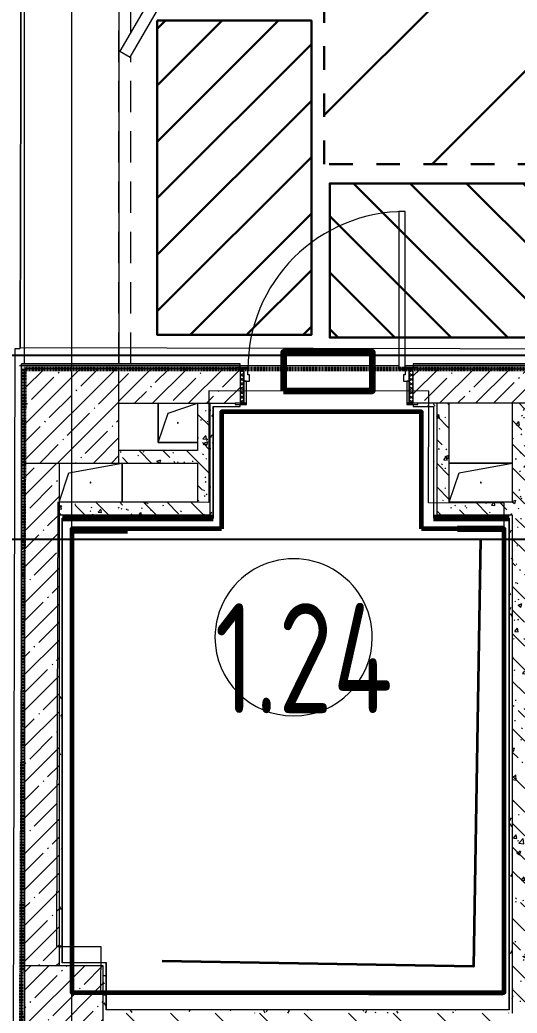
# Model space of a CAD drawing. Header units: millimetres. Extents: x -249154 to 415037, y -45458 to 354837.
# Drawn here: x 13745 to 16906, y 10964 to 17283 of the extents above; entities that cross this region are included whole.
import ezdxf

# ---------------------------------------------------------------- set-up
doc = ezdxf.new("R2010")
doc.units = ezdxf.units.MM
doc.linetypes.add('200_ШТРИХ__ш1_п0_6_', pattern=[320, 200, -120])
doc.linetypes.add('Штрих короткий', pattern=[600, 300, -300])
for name, color, linetype, lineweight in [('0) НЗ Ремонт штукатурка', 6, 'Continuous', 60), ('0) строит. леса', 20, 'Continuous', 30), ('3.3) Шпаклевка баз. фин. WD5-13', 160, 'Continuous', 140), ('4.4) РВР ремонт Штукатурки', 160, 'зигзаг', 35), ('5.5) Перег WD5', 3, 'Continuous', 60), ('501 заделка отвертсии ком', 5, 'Continuous', 158), ('666 покраска FK1', 211, 'Continuous', 60), ('923 Люки', 170, 'Continuous', 120), ('A-AREA-BNDY', 7, 'Continuous', 5), ('A-AREA-IDEN', 7, 'Continuous', 9), ('A-DOOR-2', 7, 'Continuous', 5), ('A-DOOR-FRAM-2', 7, 'Continuous', 5), ('A-FLOR', 7, 'Continuous', 9), ('A-GENM', 7, 'Continuous', 9), ('A-WALL', 7, 'Continuous', 5), ('I-WALL', 7, 'Continuous', 5), ('S-COLS', 7, 'Continuous', 9), ('S-COLS-1', 7, 'Continuous', 5), ('Оси', 7, 'Continuous', 9)]:
    doc.layers.add(name, color=color, linetype=linetype, lineweight=lineweight)
for name, color, linetype, lineweight, true_color in [('A-DOOR-1', 7, 'Continuous', 5, 0xc0c0c0), ('A-DOOR-3', 7, '200_ШТРИХ__ш1_п0_6_', 5, 0xc0c0c0), ('A-DOOR-FRAM-1', 7, 'Continuous', 5, 0xc0c0c0), ('A-WALL-1', 9, 'Continuous', 5, 0x808080), ('A-WALL-FNSH-1', 9, 'Continuous', 5, 0x808080)]:
    doc.layers.add(name, color=color, linetype=linetype, lineweight=lineweight, true_color=true_color)
doc.styles.add('ISOCPEUR_1', font='isocpeur.ttf', dxfattribs={"height": 350})
doc.styles.add('СПДС', font='ГОСТ тип А.ttf', dxfattribs={"width": 0.9})
doc.linetypes.add('зигзаг', pattern='A,0.00254,-5.08,[131,ltypeshp.shx,S=5.08,R=0,X=-5.08,Y=0],-10.16,[131,ltypeshp.shx,S=5.08,R=180,X=5.08,Y=0],-5.08', length=20.32254)
doc.dimstyles.new('ISO-2_0_0_9К_Средний_округл2', dxfattribs={"dimscale": 304.8, "dimtxt": 199.196235162063, "dimasz": 0.4921259842519685, "dimexe": 0.3937007874015748, "dimexo": 0, "dimgap": 0, "dimtad": 1, "dimdec": 0, "dimrnd": 10, "dimzin": 0, "dimdsep": 46, "dimtxsty": 'ISOCPEUR_1', "dimblk1": 'OBLIQUE', "dimblk2": 'OBLIQUE', "dimsah": 1, "dimcen": 0.09, "dimdle": 0.3937007874015748, "dimazin": 0, "dimtfac": 1, "dimtdec": 4, "dimtix": 1, "dimtmove": 0, "dimatfit": 3, "dimfxl": 1, "dimtvp": 1, "dimtolj": 1, "dimtzin": 0, "dimarcsym": 2})
pattern_1 = [(45, (64.70176383625949, -136.0621638723896), (-114.0492527375783, 114.0492527375783), []), (45, (178.7507638362595, -136.0621638723896), (-114.0492527375783, 114.0492527375783), [201.612, -40.322, 6.706, -33.617])]
pattern_2 = [(135, (64.70176383625949, -136.0621638723896), (-150.8683028339618, -150.8683028339618), [213.36, -35.56, 7.112, -35.56]), (135, (64.70176383625949, 14.71183612761035), (-150.8683028339618, -150.8683028339618), []), (49.99999999999999, (64.70176383625949, -136.0621638723896), (255.0576666438072, -22.31451194215383), [26.67, -293.37]), (355, (64.70176383625949, -136.0621638723896), (-49.34041212274953, 267.4791391446392), [21.336, -234.696]), (100.451, (85.95676383625948, -137.9221638723897), (205.7194660534293, 245.1635596304882), [22.666, -249.326]), (46.184, (64.70176383625949, -64.94216387238964), (379.5110056648567, -58.86000659402879), [40.005, -440.055]), (96.63599999999998, (96.32776383625949, -69.84716387238964), (332.363394384612, 346.3990918898877), [33.999, -373.989]), (351.184, (64.70176383625949, -64.94216387238964), (332.3668740661151, 346.3953013372426), [32.004, -352.044]), (21, (100.2617638362595, -82.72216387238964), (212.2601716430063, -143.1711224063061), [26.67, -293.37]), (326, (100.2617638362595, -82.72216387238964), (86.52236307159336, 257.86323280861), [21.336, -234.696]), (71.45100000000001, (117.9497638362595, -94.65316387238965), (298.7839513952204, 114.6901045106271), [22.666, -249.326]), (37.50000000000001, (64.70176383625949, -136.0621638723896), (4.323847547743469, 118.3775082833892), [6.706, -225.146, 6.706, -231.546, -235.585]), (37.50000000000001, (64.70176383625949, -136.0621638723896), (4.323847547743469, 118.3775082833892), [-470.103, 6.706, -228.879]), (7.499999999999999, (64.70176383625949, -136.0621638723896), (93.54758383523914, 140.2532963020438), [6.706, -129.134, 6.706, -219.812, -89.789]), (7.499999999999999, (64.70176383625949, -136.0621638723896), (93.54758383523914, 140.2532963020438), [-362.356, 6.706, -83.083]), (327.5, (-14.5972361637405, -136.0621638723896), (189.8273425260729, -8.020186624323486), [6.706, -82.194, 6.706, -270.662, -368.046]), (327.5, (-14.5972361637405, -136.0621638723896), (189.8273425260729, -8.020186624323486), [-366.268, 6.706, -361.34]), (317.5, (-50.15723616374051, -136.0621638723896), (207.3811413301759, 35.59763790750156), [6.706, -108.864, 6.706, -177.495, -261.366]), (317.5, (-50.15723616374051, -136.0621638723896), (207.3811413301759, 35.59763790750156), [-299.771, 6.706, -254.66])]
pattern_3 = [(0, (64.70176383625949, -136.0621638723896), (243.84, 60.96), [20.117, -162.763, 20.117, -162.763, -975.36]), (0, (64.70176383625949, -136.0621638723896), (243.84, 60.96), [-365.76, 20.117, -345.643, 20.117, -162.763, -426.72]), (0, (64.70176383625949, -136.0621638723896), (243.84, 60.96), [-914.4, 20.117, -101.803, 20.117, -284.683]), (120, (156.1417638362595, -105.5821638723896), (-174.7129086146993, 180.6916344587976), [20.11699999999999, -162.7629999999999, 20.11699999999999, -162.7629999999999, -975.3599999999998]), (120, (156.1417638362595, -105.5821638723896), (-174.7129086146993, 180.6916344587976), [-365.7599999999999, 20.11699999999999, -345.6429999999999, 20.11699999999999, -162.7629999999999, -426.7199999999999]), (120, (156.1417638362595, -105.5821638723896), (-174.7129086146993, 180.6916344587976), [-914.3999999999997, 20.11699999999999, -101.803, 20.11699999999999, -284.6829999999999]), (240, (186.6217638362595, 16.33783612761036), (-69.12709138530056, -241.6516344587975), [20.117, -162.763, 20.117, -162.763, -975.36]), (240, (186.6217638362595, 16.33783612761036), (-69.12709138530056, -241.6516344587975), [-365.76, 20.117, -345.643, 20.117, -162.763, -426.72]), (240, (186.6217638362595, 16.33783612761036), (-69.12709138530056, -241.6516344587975), [-914.4, 20.117, -101.803, 20.117, -284.683])]

# ---------------------------------------------------------------- blocks, each defined once
blk = doc.blocks.new('BSC_Колонна _Прямоугольная - 600х600-V16-Объем проектирования 1 этажа')
at = {"layer": 'S-COLS-1'}
h = blk.add_hatch(dxfattribs=at)
h.set_pattern_fill('FP_25', color=256, style=0, pattern_type=2)
h.set_pattern_definition([(45, (-14010, -14900), (-114.0492527375783, 114.0492527375783), []), (45, (-13895.951, -14900), (-114.0492527375783, 114.0492527375783), [201.612, -40.322, 6.706, -33.617])])
h.paths.add_polyline_path([(-79.99999999998614, -299.9999999999751), (300.0000000000184, -299.9999999999751), (300.0000000000184, 300.0000000000271), (-299.9999951773527, 300.0000000000271), (-299.9999999999924, -299.9999999999751)])
for p, q in [((300, 299.9999999999999), (-300.0000000000002, 299.9999999999993)), ((-300.0000000000001, 299.9999999999993), (-299.9999999999954, -299.9999999999999)), ((299.9999999999998, -299.999999999992), (300, 299.9999999999999)), ((-299.9999999999954, -299.9999999999999), (299.9999999999998, -299.999999999992))]:
    blk.add_line(p, q, dxfattribs=at)
blk = doc.blocks.new('110_Дверь_СКБ_1Ст_Внутренняя1 - Д-13 1100x2100h_кладовая-33288301-Объем проектирования 1 этажа')
at = {"layer": 'A-DOOR-2'}
h = blk.add_hatch(dxfattribs=at)
h.set_pattern_fill('FP_85', color=256, style=0, pattern_type=2)
h.set_pattern_definition([(135, (1751.411, 174.685), (-14.14213562373095, -14.14213562373095), []), (225, (1751.411, 174.685), (14.14213562373095, -14.14213562373095), [])])
h.paths.add_polyline_path([(558.838028169475, -109.9999999999793), (562.5000000000107, -109.9999999999793), (562.5000000000107, 110.0000000000226), (537.500000000012, 109.8759305211203), (537.500000000012, -109.9999999999793)])
at = {"layer": 'A-DOOR-FRAM-2'}
h = blk.add_hatch(dxfattribs=at)
h.set_pattern_fill('FP_86', color=256, style=0, pattern_type=2)
h.set_pattern_definition([(45, (-371.384, 174.685), (-14.14213562373095, 14.14213562373095), []), (135, (-371.384, 174.685), (-14.14213562373095, -14.14213562373095), [])])
h.paths.add_polyline_path([(-512.4999999999875, -109.999999999975), (-512.4999999999875, 109.9999999997671), (-537.4999999999948, 109.9999999997671), (-537.4999999999948, -109.999999999975)])
at = {"layer": 'A-DOOR-1'}
for p, q in [((512.5000000000008, 1110.000000000936), (472.5000000000008, 1110.000000000936)), ((472.5000000000008, 1110.000000000936), (472.4999999999959, 110.0000000009358)), ((512.4999999999959, 110.0000000009356), (512.5000000000008, 1110.000000000936)), ((472.4999999999959, 110.0000000009358), (512.4999999999959, 110.0000000009356))]:
    blk.add_line(p, q, dxfattribs=at)
blk.add_arc((512.4999999999833, 110.0000000009463), 999.9999999999886, 89.99999999999895, 180, dxfattribs=at)
at = {"layer": 'A-DOOR-FRAM-1'}
for p, q in [((-497.5000000000043, 117.999999999997), (-567.5000000000045, 117.999999999997)), ((-567.5000000000045, 117.999999999997), (-567.5000000000045, 109.9999999999961)), ((-567.5000000000045, 109.9999999999961), (-497.5000000000043, 109.9999999999961)), ((-512.5000000000045, 109.9999999999942), (-537.5000000000047, 109.9999999999942)), ((-537.5000000000047, 109.9999999999942), (-537.5000000000047, -110.0000000000062)), ((-487.5000000000061, 110.0000000009474), (-512.5000000000068, 110.0000000009474)), ((-512.5000000000068, 110.0000000009474), (-512.5000000000068, 30.00000000094744)), ((-512.5000000000045, -110.0000000000062), (-512.5000000000045, 109.9999999999942)), ((-497.5000000000043, 109.9999999999961), (-512.5000000000045, 109.9999999999961)), ((-512.5000000000045, 109.9999999999961), (-512.5000000000045, 108.9999999999969)), ((-512.5000000000045, 108.9999999999969), (-497.5000000000043, 108.9999999999969)), ((-497.5000000000043, 109.9999999999961), (-497.5000000000043, 117.999999999997)), ((-497.5000000000043, 108.9999999999969), (-497.5000000000043, 109.9999999999961)), ((-487.5000000000061, 70.00000000094816), (-487.5000000000061, 110.0000000009474)), ((-477.5000000000055, 70.00000000094816), (-487.5000000000061, 70.00000000094816)), ((-477.5000000000055, 30.00000000094744), (-477.5000000000055, 70.00000000094816)), ((512.4999999999932, 70.00000000094816), (502.4999999999939, 70.00000000094816)), ((502.4999999999939, 70.00000000094816), (502.4999999999939, 30.00000000094744)), ((512.4999999999932, 110.0000000009474), (512.4999999999932, 70.00000000094816)), ((537.4999999999932, 110.0000000009474), (512.4999999999932, 110.0000000009474)), ((592.4999999999967, 117.9999999999829), (522.4999999999964, 117.9999999999829)), ((522.4999999999964, 117.9999999999829), (522.4999999999964, 109.9999999999717)), ((537.499999999997, 109.9999999999959), (522.4999999999964, 109.9999999999959)), ((522.4999999999964, 109.9999999999959), (522.4999999999964, 108.9999999999966)), ((522.4999999999964, 109.9999999999717), (592.4999999999967, 109.9999999999717)), ((522.4999999999964, 108.9999999999966), (537.499999999997, 108.9999999999966)), ((537.4999999999932, 30.00000000094744), (537.4999999999932, 110.0000000009474)), ((562.499999999997, 109.9999999999941), (537.4999999999962, 109.9999999999941)), ((537.4999999999962, 109.9999999999941), (537.4999999999962, -109.9999999999789)), ((537.499999999997, 108.9999999999966), (537.499999999997, 109.9999999999959)), ((562.499999999997, -109.9999999999789), (562.499999999997, 109.9999999999941)), ((592.4999999999967, 109.9999999999717), (592.4999999999967, 117.9999999999829)), ((-512.5000000000068, 30.00000000094744), (-477.5000000000055, 30.00000000094744)), ((-497.5000000000043, 29.99999999998391), (-512.5000000000045, 29.99999999998391)), ((-512.5000000000045, 29.99999999998391), (-512.5000000000045, -110.0000000000031)), ((-497.5000000000043, -110.0000000000031), (-497.5000000000043, 29.99999999998391)), ((502.4999999999939, 30.00000000094744), (537.4999999999932, 30.00000000094744)), ((537.499999999997, 29.99999999998367), (522.4999999999964, 29.99999999998367)), ((522.4999999999964, 29.99999999998367), (522.4999999999964, -110.0000000000033)), ((537.499999999997, -110.0000000000033), (537.499999999997, 29.99999999998367)), ((-497.5000000000043, -110.0000000000031), (-567.5000000000045, -110.0000000000031)), ((-567.5000000000045, -110.0000000000031), (-567.5000000000045, -117.9999999999982)), ((-567.5000000000045, -117.9999999999982), (-497.5000000000043, -117.9999999999982)), ((-537.5000000000047, -110.0000000000062), (-512.5000000000045, -110.0000000000062)), ((-512.5000000000045, -110.0000000000031), (-497.5000000000043, -110.0000000000031)), ((-497.5000000000043, -117.9999999999982), (-497.5000000000043, -110.0000000000031)), ((522.4999999999964, -110.0000000000033), (537.499999999997, -110.0000000000033)), ((592.4999999999965, -110.0000000000036), (522.4999999999961, -110.0000000000036)), ((522.4999999999961, -110.0000000000036), (522.4999999999961, -118.000000000011)), ((522.4999999999961, -118.000000000011), (592.4999999999965, -118.000000000011)), ((537.4999999999962, -109.9999999999789), (562.499999999997, -109.9999999999789)), ((592.4999999999965, -118.000000000011), (592.4999999999965, -110.0000000000036))]:
    blk.add_line(p, q, dxfattribs=at)
blk = doc.blocks.new('DOR__перегородка__Прямоугольная - ТП-2_ Вн_ДПГ_9480х4200h_2-23998078-Объем проектирования 1 этажа')
at = {"layer": 'A-DOOR-3'}
for p, q in [((31.00020498992058, 0), (2621.171257515361, 0)), ((31.00020498992058, -75), (1987.384913699456, -75)), ((2137.353310500991, -75), (4324.498256332049, -75))]:
    blk.add_line(p, q, dxfattribs=at)
at = {"layer": 'A-DOOR-FRAM-1'}
for p, q in [((2019.1020707482, -6.708429943268796), (1981.594168287167, -71.65577209311252)), ((3231.452457623378, -706.8559425754537), (2019.1020707482, -6.708429943268796)), ((1981.594168287167, -71.65577209311252), (3193.944555161091, -771.8032847270955))]:
    blk.add_line(p, q, dxfattribs=at)
blk = doc.blocks.new('GM_Отверстие прямоугольное _в плите_ - Отверстие-21608683-Объем проектирования 1 этажа')
at = {"layer": 'A-GENM'}
for p, q in [((-137.5000000004447, 62.49999999993134), (200.0000000003699, 124.9999999998643)), ((200.0000000003699, 124.9999999998643), (200.0000000003699, -124.9999999998643)), ((200.0000000003699, -124.9999999998644), (200.0000000003699, 124.9999999998643)), ((-200.0000000003686, -124.9999999998644), (-137.5000000004447, 62.49999999993133))]:
    blk.add_line(p, q, dxfattribs=at)
for start, end in [(359.9999999999996, 179.9999999999998), (179.9999999999998, 359.9999999999989)]:
    blk.add_arc((0, 0), 2.500000000000002, start, end, dxfattribs=at)
blk = doc.blocks.new('GM_Отверстие прямоугольное _в плите_ - Отверстие-V115-Объем проектирования 1 этажа')
at = {"layer": 'A-GENM'}
for p, q in [((-200.0000000003686, 124.9999999998643), (200.0000000003699, 124.9999999998643)), ((200.0000000003699, 124.9999999998643), (-200.0000000003686, 124.9999999998643)), ((-137.5000000004447, 62.49999999993134), (200.0000000003699, 124.9999999998643)), ((-200.0000000003686, -124.9999999998644), (-137.5000000004447, 62.49999999993133))]:
    blk.add_line(p, q, dxfattribs=at)
for start, end in [(359.9999999999996, 179.9999999999998), (179.9999999999998, 359.9999999999989)]:
    blk.add_arc((0, 0), 2.500000000000002, start, end, dxfattribs=at)
blk = doc.blocks.new('BSC_Колонна _Прямоугольная - 500х500-V137-Объем проектирования 1 этажа')
at = {"layer": 'S-COLS-1'}
h = blk.add_hatch(dxfattribs=at)
h.set_pattern_fill('FP_139', color=256, style=0, pattern_type=2)
h.set_pattern_definition([(45, (-13960, -11150), (-114.0492527375783, 114.0492527375783), []), (45, (-13845.951, -11150), (-114.0492527375783, 114.0492527375783), [201.612, -40.322, 6.706, -33.617])])
h.paths.add_polyline_path([(-249.9999999999822, -250.0000000001294), (250.0000000000125, -249.9999677843169), (250.0000000000125, 250.0000000000211), (-249.9999999999822, 247.8132268838569), (-249.9999999999822, -206.3440149539304)])
for p, q in [((250.0000000000001, 250), (-250.0000000000001, 249.9999999999993)), ((-250.0000000000001, 249.9999999999993), (-249.9999999999954, -249.9999999999999)), ((249.9999999999998, -249.999999999992), (250.0000000000001, 250)), ((-249.9999999999954, -249.9999999999999), (249.9999999999998, -249.999999999992))]:
    blk.add_line(p, q, dxfattribs=at)
blk = doc.blocks.new('GM_Отверстие прямоугольное _в плите_ - Отверстие-V203-Объем проектирования 1 этажа')
at = {"layer": 'A-GENM'}
for p, q in [((-124.9999999999969, -125.0000000000016), (-124.9999999999969, 125.0000000000015)), ((-124.9999999999969, 125.0000000000015), (-124.9999999999969, -125.0000000000016)), ((-62.50000000000443, 62.49999999999994), (124.9999999999982, 125.0000000000015)), ((-124.9999999999969, -125.0000000000016), (-62.50000000000443, 62.49999999999994)), ((124.9999999999982, -125.0000000000016), (-124.9999999999969, -125.0000000000016)), ((-124.9999999999969, -125.0000000000016), (124.9999999999982, -125.0000000000016))]:
    blk.add_line(p, q, dxfattribs=at)
for start, end in [(359.9999999999996, 179.9999999999998), (179.9999999999998, 359.9999999999989)]:
    blk.add_arc((0, 0), 2.500000000000002, start, end, dxfattribs=at)
blk = doc.blocks.new('Марка_Помещения - Номер-25198446-Объем проектирования 1 этажа')
at = {"layer": 'A-AREA-IDEN'}
for centre, start, end in [((0, 2.864814117636069e-16), 359.9999999999996, 179.9999999999998), ((0, 2.210955402474149e-17), 179.9999999999998, 359.9999999999993)]:
    blk.add_arc(centre, 2.500000000000002, start, end, dxfattribs=at)
blk = doc.blocks.new('_Oblique')
at = {"color": 0, "linetype": 'ByBlock', "lineweight": -2}
blk.add_line((-0.5, -0.5), (0.5, 0.5), dxfattribs=at)
blk = doc.blocks.new('*D2058')
at = {"layer": '5.5) Перег WD5', "color": 0, "lineweight": -2, "transparency": 16777216}
for p, q in [((529.701763837118, 14268.93783138367), (529.701763837118, 13858.38370443088)), ((154.7017459546823, 13956.49190566156), (154.7017459546823, 14098.38370443088)), ((34.70174595468225, 13978.38370443088), (529.701763837118, 13978.38370443088)), ((529.701763837118, 13978.38370443088), (53078.33743201139, 13978.38370443088))]:
    blk.add_line(p, q, dxfattribs=at)
at = {"layer": 'Defpoints', "color": 0, "transparency": 16777216}
for p in [(529.701763837118, 14268.93783138367), (529.701763837118, 13978.38370443088), (154.7017459546823, 13956.49190566156)]:
    blk.add_point(p, dxfattribs=at)
at = {"layer": '5.5) Перег WD5', "color": 0, "lineweight": -2, "transparency": 16777216, "xscale": 304.8, "yscale": 304.8, "zscale": 304.8, "rotation": 180}
blk.add_blockref('_Oblique', (154.7017459546823, 13978.38370443088), dxfattribs=at)
at = {"layer": '5.5) Перег WD5', "color": 0, "lineweight": -2, "transparency": 16777216, "xscale": 304.8, "yscale": 304.8, "zscale": 304.8}
blk.add_blockref('_Oblique', (529.701763837118, 13978.38370443088), dxfattribs=at)
at = {"layer": '5.5) Перег WD5', "color": 0, "lineweight": 25, "transparency": 16777216, "insert": (52518.29404030704, 14445.05037109755), "char_height": 350, "width": 455.0867834087132, "attachment_point": 1, "line_spacing_factor": 1.149209049011902, "style": 'ISOCPEUR_1'}
blk.add_mtext('\\A1;380', dxfattribs=at)
blk = doc.blocks.new('*D2046')
at = {"layer": '5.5) Перег WD5', "color": 0, "lineweight": -2, "transparency": 16777216}
for p, q in [((6824.701871415847, 15127.75741876883), (6824.701871415847, 15269.64921753814)), ((7162.201871415846, 14838.93783138284), (7162.201871415846, 15269.64921753814)), ((6704.701871415847, 15149.64921753814), (7162.201871415846, 15149.64921753814)), ((7162.201871415846, 15149.64921753814), (62460.51310107298, 15149.64921753814))]:
    blk.add_line(p, q, dxfattribs=at)
at = {"layer": 'Defpoints', "color": 0, "transparency": 16777216}
for p in [(6824.701871415847, 15127.75741876883), (7162.201871415846, 15149.64921753814), (7162.201871415846, 14838.93783138284)]:
    blk.add_point(p, dxfattribs=at)
at = {"layer": '5.5) Перег WD5', "color": 0, "lineweight": -2, "transparency": 16777216, "xscale": 304.8, "yscale": 304.8, "zscale": 304.8, "rotation": 180}
blk.add_blockref('_Oblique', (6824.701871415847, 15149.64921753814), dxfattribs=at)
at = {"layer": '5.5) Перег WD5', "color": 0, "lineweight": -2, "transparency": 16777216, "xscale": 304.8, "yscale": 304.8, "zscale": 304.8}
blk.add_blockref('_Oblique', (7162.201871415846, 15149.64921753814), dxfattribs=at)
at = {"layer": '5.5) Перег WD5', "color": 0, "lineweight": 25, "transparency": 16777216, "insert": (61871.4776188785, 15616.31588420481), "char_height": 350, "width": 478.0709643889512, "attachment_point": 1, "line_spacing_factor": 1.149209049011902, "style": 'ISOCPEUR_1'}
blk.add_mtext('\\A1;340', dxfattribs=at)

msp = doc.modelspace()

# ---------------------------------------------------------------- hatches: boundary and pattern name
at = {"layer": '0) строит. леса', "linetype": 'Штрих короткий', "ltscale": 0.5}
h = msp.add_hatch(dxfattribs=at)
h.set_pattern_fill('ANSI31', color=256, scale=222)
h.set_pattern_definition([(45, (0, 0), (-498.404214719338, 498.404214719338), [])])
h.paths.add_polyline_path([(15679.90144144571, 25037.09974756537), (27261.30001207221, 25037.09974756537), (27261.30001207221, 16365.37780861443), (15679.90144144571, 16365.37780861443)])
at = {"layer": '0) строит. леса'}
h = msp.add_hatch(dxfattribs=at)
h.set_pattern_fill('ANSI31', color=256, scale=80)
h.set_pattern_definition([(45, (18817.83441465501, 161158.2036290655), (-179.6051224213831, 179.6051224213831), [])])
h.paths.add_polyline_path([(14618.14668257687, 17279.08580358655), (14618.14668257687, 15279.08580358655), (15598.14668257687, 15279.08580358655), (15598.14668257692, 17279.08580358655)])
h = msp.add_hatch(dxfattribs=at)
h.set_pattern_fill('ANSI31', color=256, scale=80, angle=-90.00000000000173)
h.set_pattern_definition([(314.9999999999983, (161594.4605153419, 12042.69086486207), (179.6051224213885, 179.6051224213776), [])])
h.paths.add_polyline_path([(17715.34268986316, 16242.37859694457), (15715.34268986316, 16242.37859694464), (15715.34268986313, 15262.37859694464), (17715.34268986313, 15262.37859694453)])
at = {"layer": 'I-WALL'}
h = msp.add_hatch(dxfattribs=at)
h.set_pattern_fill('FP_191', color=256, style=0, pattern_type=2)
h.set_pattern_definition(pattern_3)
h.paths.add_polyline_path([(18309.46313317813, 15063.93783138301), (20274.70172947911, 15063.93783138327), (20274.70172947911, 15083.93783138328), (16244.70172947834, 15083.93783138328), (16246.39956036528, 15071.93783138326), (16274.70172947835, 15071.93783138326), (16274.70172947835, 15063.93783138327), (18174.95833853899, 15063.93783138301)])
h.paths.add_polyline_path([(15114.70172947834, 15063.93783138302), (15114.70172947834, 15071.93783138327), (15144.70172947834, 15071.93783138327), (15144.70172947834, 15083.93783138328), (13754.70172947911, 15083.93783138328), (13754.70172947911, 15063.93783138302), (14954.70172947834, 15063.93783138302)])
h = msp.add_hatch(dxfattribs=at)
h.set_pattern_fill('FP_191', color=256, style=0, pattern_type=2)
h.set_pattern_definition(pattern_3)
h.paths.add_polyline_path([(13755.2017294791, 10743.93786834121), (13774.7017294791, 10743.93786834121), (13774.70172947911, 15063.93783138302), (13754.70172947911, 15063.93783138302), (13754.70172947911, 10743.93786834121)])
h = msp.add_hatch(dxfattribs=at)
h.set_pattern_fill('FP_1', color=256, style=0, pattern_type=2)
h.set_pattern_definition(pattern_1)
h.paths.add_polyline_path([(20274.70172947911, 14843.93783138326), (20274.70172947911, 15063.93783138327), (18774.95833371787, 15063.93783138301), (18774.95833371636, 14843.93783138326), (20261.66690337294, 14843.93783138326)])
h.paths.add_polyline_path([(16374.70172947837, 14843.93783138327), (18174.95833371636, 14843.93783138327), (18174.95833371636, 15063.93783138327), (16244.70172947834, 15063.93783138327), (16246.39956036528, 14843.93783138327), (16274.70172947835, 14843.93783138327)])
h.paths.add_polyline_path([(14974.70172947834, 14843.93783138328), (15144.70172947834, 14843.93783138328), (15144.70172947834, 15063.93783138302), (14374.70172947911, 15063.93783129622), (14374.70172947911, 14843.93783138328), (14954.70172947835, 14843.93783138328)])
h = msp.add_hatch(dxfattribs=at)
h.set_pattern_fill('FP_41', color=256, style=0, pattern_type=2)
h.set_pattern_definition(pattern_2)
h.paths.add_polyline_path([(14954.70172947834, 14213.93783129606), (14954.70172947835, 14843.93783138328), (14874.70172947834, 14843.93783138328), (14874.70172947834, 14213.93783129606)])
h = msp.add_hatch(dxfattribs=at)
h.set_pattern_fill('FP_191', color=256, style=0, pattern_type=2)
h.set_pattern_definition(pattern_3)
h.paths.add_polyline_path([(14954.70172947834, 14133.93783129606), (14974.70172947834, 14134.36933773463), (14973.74934852595, 14823.93783138328), (14954.70172947835, 14843.93783138328), (14954.70172947834, 14213.93783129606)])
h.paths.add_polyline_path([(14974.70172947834, 14823.93783138328), (14974.70172947834, 14843.93783138328), (14954.70172947835, 14843.93783138328)])
h = msp.add_hatch(dxfattribs=at)
h.set_pattern_fill('FP_191', color=256, style=0, pattern_type=2)
h.set_pattern_definition(pattern_3)
h.paths.add_polyline_path([(16394.70172947837, 14843.93783138327), (16274.70172947835, 14843.93783138327), (16274.70172947835, 14835.93783138326), (16244.70172947834, 14835.93783138326), (16246.39956036528, 14823.93783138328), (16374.70172947837, 14824.89021233565)])
h.paths.add_polyline_path([(16394.70172947837, 14823.93783138327), (16394.70172947837, 14843.93783138327), (16374.70172947837, 14823.93783138327)])
h.paths.add_polyline_path([(15144.70172947834, 14823.93783138328), (15144.70172947834, 14835.93783138328), (15114.70172947834, 14835.93783138328), (15114.70172947834, 14843.93783138328), (14974.70172947834, 14843.93783138328), (14974.73075705453, 14823.93783138328), (15114.70172947834, 14823.93783138328)])
h = msp.add_hatch(dxfattribs=at)
h.set_pattern_fill('FP_191', color=256, style=0, pattern_type=2)
h.set_pattern_definition(pattern_3)
h.paths.add_polyline_path([(16394.70172947837, 14113.93783129605), (16394.70172947837, 14823.93783138327), (16374.70172947837, 14823.78279262358), (16374.70172947837, 14113.93783129605), (16380.37948188096, 14113.93783129605)])
h = msp.add_hatch(dxfattribs=at)
h.set_pattern_fill('FP_41', color=256, style=0, pattern_type=2)
h.set_pattern_definition(pattern_2)
h.paths.add_polyline_path([(16394.70172947837, 14213.93783129605), (16474.70172947837, 14213.93783129605), (16474.70172947837, 14843.93783138327), (16394.70172947837, 14843.93783138327), (16394.70172947837, 14443.93783138299)])
h = msp.add_hatch(dxfattribs=at)
h.set_pattern_fill('FP_41', color=256, style=0, pattern_type=2)
h.set_pattern_definition(pattern_2)
h.paths.add_polyline_path([(16954.70172947904, 10963.93786834118), (16954.70172947905, 14843.93783138327), (16874.70172947905, 14843.93783138327), (16874.70172947911, 10963.93786834118)])
h = msp.add_hatch(dxfattribs=at)
h.set_pattern_fill('FP_41', color=256, style=0, pattern_type=2)
h.set_pattern_definition(pattern_2)
h.paths.add_polyline_path([(14394.70172947984, 14463.93783129579), (14874.70172947834, 14463.93783129622), (14874.70172947834, 14543.93783129621), (14374.70172947911, 14543.93783129621), (14374.70172947911, 14463.93783129579)])
h = msp.add_hatch(dxfattribs=at)
h.set_pattern_fill('FP_1', color=256, style=0, pattern_type=2)
h.set_pattern_definition(pattern_1)
h.paths.add_polyline_path([(13774.86922906194, 11263.93783612551), (13994.7017294791, 11263.93783612551), (13994.7017294791, 14463.93783129622), (13774.7017294791, 14463.93783129622), (13774.70174150433, 11263.93783612551)])
h = msp.add_hatch(dxfattribs=at)
h.set_pattern_fill('FP_41', color=256, style=0, pattern_type=2)
h.set_pattern_definition(pattern_2)
h.paths.add_polyline_path([(14374.70172947911, 14133.93783129606), (14954.70172947834, 14133.93783129606), (14954.70172947834, 14213.93783129606), (13994.7017294791, 14213.93783129606), (13994.7017294791, 14133.93783129606), (14294.70174150432, 14133.93783129606)])
h = msp.add_hatch(dxfattribs=at)
h.set_pattern_fill('FP_41', color=256, style=0, pattern_type=2)
h.set_pattern_definition(pattern_2)
h.paths.add_polyline_path([(16402.96260212841, 14133.93783129605), (16874.70172947902, 14133.93783129605), (16874.70172947905, 14213.93783129605), (16394.70172947837, 14213.93783129605), (16394.70172947837, 14133.93783129605)])
h = msp.add_hatch(dxfattribs=at)
h.set_pattern_fill('FP_191', color=256, style=0, pattern_type=2)
h.set_pattern_definition(pattern_3)
h.paths.add_polyline_path([(13994.7017294791, 14133.93783129606), (14014.7017294791, 14113.93783129606), (14012.72293080417, 14133.93783129606)])
h.paths.add_polyline_path([(13994.7017294791, 11283.93783612551), (14014.7017294791, 11284.01505619914), (14013.74934852673, 14113.93783129606), (13994.7017294791, 14133.93783129606), (13994.7017294791, 11463.93786834111)])
h = msp.add_hatch(dxfattribs=at)
h.set_pattern_fill('FP_191', color=256, style=0, pattern_type=2)
h.set_pattern_definition(pattern_3)
h.paths.add_polyline_path([(14374.70172947911, 14113.93783129605), (14974.70172947834, 14113.93783129605), (14974.09566887227, 14133.93783129606), (14014.7017294791, 14133.93783129606), (14014.70879911503, 14113.93783129606), (14294.70174150432, 14113.93783129605)])
h = msp.add_hatch(dxfattribs=at)
h.set_pattern_fill('FP_191', color=256, style=0, pattern_type=2)
h.set_pattern_definition(pattern_3)
h.paths.add_polyline_path([(16394.70172947837, 14113.93783129605), (16874.70172947905, 14113.93783129605), (16874.70172947905, 14133.93783129605), (16394.70172947837, 14133.93783129605), (16394.70172947837, 14126.62186028804)])
h = msp.add_hatch(dxfattribs=at)
h.set_pattern_fill('FP_191', color=256, style=0, pattern_type=2)
h.set_pattern_definition(pattern_3)
h.paths.add_polyline_path([(16874.70172947905, 10983.93786834118), (16874.70172947905, 14113.93783129605), (16854.70172947905, 14112.93783129605), (16854.70172947905, 10984.93786834116)])
h = msp.add_hatch(dxfattribs=at)
h.set_pattern_fill('FP_191', color=256, style=0, pattern_type=2)
h.set_pattern_definition(pattern_3)
h.paths.add_polyline_path([(14294.70174150432, 10983.93786834117), (14294.70174150432, 11283.93783612551), (14274.70174150432, 11283.93783612551), (14274.70174150432, 10983.93786834118)])
h = msp.add_hatch(dxfattribs=at)
h.set_pattern_fill('FP_191', color=256, style=0, pattern_type=2)
h.set_pattern_definition(pattern_3)
h.paths.add_polyline_path([(16854.70172947905, 10963.93786834118), (16874.70172947911, 10963.93786834118), (16874.70172947905, 10983.93786834118), (14294.70174150432, 10982.98548738879), (14274.70174150432, 10963.93786834118), (16374.70172947837, 10963.93786834118)])
h.paths.add_polyline_path([(14274.70174150432, 10963.93786834118), (14294.70174150432, 10983.93786834117), (14274.70174150432, 10983.93786834117)])
h = msp.add_hatch(dxfattribs=at)
h.set_pattern_fill('FP_23', color=256, style=0, pattern_type=2)
h.set_pattern_definition([(135, (64.70176383625949, -136.0621638723896), (-141.4213562373095, -141.4213562373095), [])])
h.paths.add_polyline_path([(19774.7017294791, 10763.93786834117), (19774.7017294791, 10963.93786834118), (14274.70174150432, 10963.93786834118), (14274.70174150432, 10763.93786834117), (19340.99491958456, 10763.93786834117)])

# ---------------------------------------------------------------- linework, layer by layer
at = {"layer": '0) НЗ Ремонт штукатурка', "color": 3, "linetype": '200_ШТРИХ__ш1_п0_6_', "ltscale": 0.03}
msp.add_lwpolyline([(13754.70172947909, 10835.7142712875), (13774.70172947909, 15063.93783129619), (19574.62090251678, 15063.93783138326)], dxfattribs=at)
at = {"layer": '0) строит. леса', "linetype": 'Штрих короткий', "ltscale": 0.5}
msp.add_lwpolyline([(15679.90144144571, 25037.09974756537), (27261.30001207221, 25037.09974756537), (27261.30001207221, 16365.37780861443), (15679.90144144571, 16365.37780861443)], close=True, dxfattribs=at)
at = {"layer": '0) строит. леса'}
for points in [[(14618.14668257686, 17279.08580358655), (14618.14668257686, 15279.08580358655), (15598.14668257686, 15279.08580358655), (15598.14668257692, 17279.08580358655)], [(17715.34268986312, 16242.37859694457), (15715.34268986312, 16242.37859694461), (15715.34268986306, 15262.37859694461), (17715.34268986312, 15262.37859694453)]]:
    msp.add_lwpolyline(points, close=True, dxfattribs=at)
at = {"layer": '3.3) Шпаклевка баз. фин. WD5-13', "ltscale": 0.5}
for points in [[(14074.70172947913, 14036.14837163451), (14430.22866420117, 14036.14837163451)], [(16526.42754153135, 14046.84523431069), (16822.99564440383, 14046.14906610565)]]:
    msp.add_lwpolyline(points, dxfattribs=at)
at = {"layer": '4.4) РВР ремонт Штукатурки', "ltscale": 0.1}
msp.add_lwpolyline([(16673.27056971029, 13978.38370443088), (16627.74322296609, 11261.65093496616), (14650.54915693587, 11294.78499983868)], dxfattribs=at)
at = {"layer": '501 заделка отвертсии ком', "ltscale": 0.5}
msp.add_lwpolyline([(15420.80839467669, 14922.31446175717), (15986.14504526472, 14922.31446175717), (15986.14504526472, 15168.14744037644), (15420.80839467669, 15168.14744037644)], close=True, dxfattribs=at)
at = {"layer": '666 покраска FK1', "ltscale": 0.5}
for points in [[(16298.497779682, 14046.14906610565), (16298.497779682, 14788.62816458076), (15025.9129629002, 14788.62816458076), (15025.9129629002, 14046.14906610565)], [(15025.9129629002, 14046.14906610565), (14074.70172947913, 14046.14906610565), (14074.70172947913, 11095.65076988211), (16822.99564440383, 11095.65076988211), (16822.99564440383, 14046.14906610565), (16298.497779682, 14046.14906610565)]]:
    msp.add_lwpolyline(points, dxfattribs=at)
at = {"layer": '923 Люки', "ltscale": 0.5}
for points in [[(14974.70172947833, 14112.93783129603), (14015.70172947909, 14112.93783129603)], [(16854.70172947903, 14112.93783129603), (16373.70172947835, 14112.93783129603)]]:
    msp.add_lwpolyline(points, dxfattribs=at)
at = {"layer": 'A-AREA-BNDY', "flags": 128}
for points in [[(21942.94129799641, 26797.03695307283), (20284.94587088366, 26800.92895524464), (20284.07072618282, 26428.11675011164), (18804.33138931366, 26431.59031138848), (18803.84503777731, 26224.40424425768), (18141.8468616969, 26225.95822824154), (18142.32807999762, 26430.95753369232), (14844.08056300335, 26438.69988707241), (14839.82001779083, 24623.70488769784), (13768.82296857314, 24626.21896148441), (13763.12581002213, 22199.2257564045), (14394.12407151265, 22197.7445420634), (14392.56774012097, 21534.74636873817), (13761.56947863045, 21536.22758307927), (13754.34181012321, 18457.23615277615), (14385.34007161374, 18455.75493843505), (14383.76965577507, 17786.7567816408), (13752.77139428454, 17788.2379959819), (13746.69160802752, 15198.24514217464), (20267.67364159292, 15182.93769571134), (20260.37320257821, 12072.94598244619), (22598.36676100114, 12067.45774293826)], [(3792.479849641183, 7873.591480920766), (7679.459523847767, 7864.467129257102), (7679.548725345328, 7902.467024560805), (20089.77110419383, 7873.335091105995), (20096.69008883759, 10820.8269971343), (13705.45112666315, 10835.82988285674), (13715.67878269459, 15192.8179269708), (13746.67869728445, 15192.74515732805), (13752.78195761978, 17792.73798358366)]]:
    msp.add_lwpolyline(points, dxfattribs=at)
msp.add_lwpolyline([(16823.37797018257, 14209.02009362138), (16343.37929266135, 14210.14684938006), (16345.04595222128, 14920.14489329974), (14947.0498039427, 14923.42656944691), (14945.38314438277, 14213.42852552724), (13985.38578934247, 14215.6820370446), (13978.7473200089, 11387.68983348223), (14258.74656058773, 11387.03255926144), (14258.04233831418, 11087.03341802669), (16816.03527857544, 11081.02874882425)], close=True, dxfattribs=at)
at = {"layer": 'A-FLOR'}
for p, q in [((13774.70173430172, 15094.93791671172), (13774.70173430172, 17684.93790639775)), ((14374.70172947909, 17685.10896923716), (14374.70172947909, 15094.93791671172)), ((15144.70172947833, 15071.93783138325), (15144.70172947833, 15083.93783138326)), ((15144.70172947833, 15083.93783138326), (16154.70172947833, 15083.93783138326)), ((16194.70172947833, 15083.93783138326), (16244.70172947833, 15083.93783138326)), ((16244.70172947833, 15083.93783138326), (16244.70172947833, 15071.93783138323)), ((14974.70172947833, 14823.93783138325), (15144.70172947833, 14823.93783138325)), ((14974.70172947833, 14113.93783129603), (14974.70172947833, 14822.93783138325)), ((16246.39956036527, 14823.93783138325), (16373.70172947836, 14823.93783138325)), ((16374.70172947835, 14823.93783138325), (16374.70172947835, 14113.93783129603)), ((14014.70172947909, 14113.93783129603), (14974.70172947833, 14113.93783129603)), ((14014.70172947909, 11283.93783612549), (14014.70172947909, 14112.93783129604)), ((16374.70172947835, 14113.93783129603), (16854.70172947903, 14113.93783129603)), ((16854.70172947903, 14112.93783129603), (16854.70172947903, 10984.93786834114)), ((14294.70174150431, 11283.93783612549), (14015.70172947908, 11283.93783612549)), ((14294.70174150431, 10983.93786834115), (14294.70174150431, 11283.93783612549)), ((16854.70172947903, 10983.93786834115), (14295.70174150431, 10983.93786834115))]:
    msp.add_line(p, q, dxfattribs=at)
at = {"layer": 'A-WALL'}
for p, q in [((14974.70172947833, 14823.93783138325), (14974.70172947833, 14822.93783138325)), ((16244.70172947833, 14823.93783138325), (16374.70172947836, 14823.93783138325)), ((14014.70172947909, 14112.93783129604), (14014.70172947909, 14113.93783129604)), ((16854.70172947903, 14113.93783129603), (16854.70172947903, 10983.93786834114)), ((14295.70174150431, 10983.93786834115), (14294.70174150431, 10983.93786834115))]:
    msp.add_line(p, q, dxfattribs=at)
at = {"layer": 'A-WALL-1'}
for p, q in [((15144.70172947833, 15083.93783138326), (13754.70172947909, 15083.93783138326)), ((15114.70172947833, 15063.93783138325), (14374.70172947909, 15063.93783138326)), ((20294.70172947909, 15083.93783138326), (16244.70172947833, 15083.93783138326)), ((16274.70172947833, 15063.93783138326), (20274.70172947909, 15063.93783138326)), ((14374.70172947909, 14843.93783138326), (15114.70172947833, 14843.93783138325)), ((14874.70172947833, 14843.93783138325), (14874.70172947833, 14543.93783129619)), ((14954.70172947833, 14133.93783129603), (14954.70172947833, 14843.93783138325)), ((15144.70172947833, 14823.93783138325), (15144.70172947833, 14835.93783138326)), ((16244.70172947833, 14835.93783138324), (16244.70172947833, 14823.93783138325)), ((18174.95833371635, 14843.93783138325), (16274.70172947833, 14843.93783138325)), ((16394.70172947835, 14843.93783138325), (16394.70172947835, 14133.93783129603)), ((16474.70172947835, 14213.93783129603), (16474.70172947835, 14843.93783138325)), ((16874.70172947903, 14843.93783138325), (16874.70172947903, 14213.93783129603)), ((14874.70172947833, 14543.93783129619), (14374.70172947909, 14543.93783129619)), ((13774.70172947909, 14463.9378312962), (13774.70172947909, 11263.93783612549)), ((13994.70172947909, 14463.9378312962), (13994.70172947909, 11263.93783612549)), ((14374.70172947909, 14463.93783129619), (14874.70172947833, 14463.93783129619)), ((14874.70172947833, 14463.93783129619), (14874.70172947833, 14213.93783129603)), ((14874.70172947833, 14213.93783129603), (13994.70172947909, 14213.93783129604)), ((16874.70172947903, 14213.93783129603), (16474.70172947835, 14213.93783129603)), ((13994.70172947909, 14133.93783129604), (14954.70172947833, 14133.93783129603)), ((16394.70172947835, 14133.93783129603), (16874.70172947903, 14133.93783129603)), ((16874.70172947903, 14133.93783129603), (16874.70172947903, 10963.93786834116)), ((14015.70172947909, 11283.93783612549), (14014.70172947909, 11283.93783612549))]:
    msp.add_line(p, q, dxfattribs=at)
at = {"layer": 'A-WALL-FNSH-1'}
for p, q in [((13743.70172947909, 15083.93791671172), (15144.70172947833, 15083.93791671171)), ((13754.70172947909, 10743.43786834119), (13754.70172947909, 15094.93791671172)), ((15144.70172947833, 15094.93791671171), (13754.70172947909, 15094.93791671172)), ((15144.70172947833, 15083.93791671171), (15144.70172947833, 15094.93791671171)), ((20295.70172947909, 15094.93791671169), (16244.70172947833, 15094.93791671171)), ((16244.70172947833, 15094.93791671171), (16244.70172947833, 15083.93791671171)), ((16244.70172947833, 15083.93791671171), (20294.70172947909, 15083.9379167117)), ((14975.70172947833, 14822.93783138326), (15144.70172947833, 14822.93783138325)), ((14975.70172947832, 14112.93783129604), (14975.70172947833, 14822.93783138325)), ((15144.70172947833, 14822.93783138325), (15144.70172947833, 14823.93783138325)), ((16244.70172947833, 14823.93783138325), (16244.70172947833, 14822.93783138325)), ((16244.70172947833, 14822.93783138325), (16373.70172947836, 14822.93783138325)), ((16373.70172947836, 14822.93783138325), (16373.70172947835, 14112.93783129603)), ((14015.70172947909, 14112.93783129604), (14975.70172947832, 14112.93783129604)), ((14015.70172947909, 11284.93783612548), (14015.70172947909, 14112.93783129604)), ((16373.70172947835, 14112.93783129603), (16853.70172947903, 14112.93783129603)), ((16853.70172947903, 14112.93783129603), (16853.70172947903, 10984.93786834114)), ((14295.70174150431, 11284.93783612549), (14015.70172947909, 11284.93783612549)), ((14295.70174150431, 10984.93786834115), (14295.70174150431, 11284.93783612549)), ((16853.70172947903, 10984.93786834114), (14295.70174150431, 10984.93786834115))]:
    msp.add_line(p, q, dxfattribs=at)
at = {"layer": 'Оси'}
msp.add_lwpolyline([(14074.70172947908, -2042.320754572034), (14074.7017294791, 2957.679245427967), (14074.70172947916, 22262.00890927436), (14074.70172947918, 27262.00890927436)], dxfattribs=at)

# ---------------------------------------------------------------- block references
at = {"layer": 'A-AREA-IDEN', "xscale": 199.9999999999999, "yscale": 199.9999999999999, "zscale": 199.9999999999999}
msp.add_blockref('Марка_Помещения - Номер-25198446-Объем проектирования 1 этажа', (15485.384669657, 13354.83247259525), dxfattribs=at)
at = {"layer": 'A-DOOR-1', "rotation": 90.00000000000044}
msp.add_blockref('DOR__перегородка__Прямоугольная - ТП-2_ Вн_ДПГ_9480х4200h_2-23998078-Объем проектирования 1 этажа', (14374.70172947915, 15063.93771172179), dxfattribs=at)
at = {"layer": 'A-DOOR-1'}
msp.add_blockref('110_Дверь_СКБ_1Ст_Внутренняя1 - Д-13 1100x2100h_кладовая-33288301-Объем проектирования 1 этажа', (15682.20172947833, 14953.93783138325), dxfattribs=at)
at = {"layer": 'A-GENM'}
for name, p in [('GM_Отверстие прямоугольное _в плите_ - Отверстие-V203-Объем проектирования 1 этажа', (14749.70172947833, 14718.93783138309)), ('GM_Отверстие прямоугольное _в плите_ - Отверстие-21608683-Объем проектирования 1 этажа', (14194.70172947946, 14338.9378312959)), ('GM_Отверстие прямоугольное _в плите_ - Отверстие-V115-Объем проектирования 1 этажа', (16674.70172947872, 14338.93783129589))]:
    msp.add_blockref(name, p, dxfattribs=at)
at = {"layer": 'S-COLS'}
for name, p in [('BSC_Колонна _Прямоугольная - 600х600-V16-Объем проектирования 1 этажа', (14074.70172947909, 14763.93783129619)), ('BSC_Колонна _Прямоугольная - 500х500-V137-Объем проектирования 1 этажа', (14024.70174150431, 11013.93783612549))]:
    msp.add_blockref(name, p, dxfattribs=at)

# ---------------------------------------------------------------- texts
at = {"layer": 'A-AREA-IDEN', "insert": (14983.61837207267, 13571.95108098675), "char_height": 700, "width": 1255.442624999999, "attachment_point": 1, "style": 'СПДС'}
msp.add_mtext('1.24', dxfattribs=at)

# ---------------------------------------------------------------- dimensions: what is measured, and where the dimension line sits
at = {"layer": '5.5) Перег WD5', "color": 18, "lineweight": 25, "true_color": 0x000000}
for base, p1, p2, override, picture, middle in [((7162.201871415846, 15149.64921753814), (6824.701871415847, 15127.75741876883), (7162.201871415846, 14838.93783138284), {"dimasz": 1, "dimpost": '<>', "dimtxsty": 'ISOCPEUR_1', "dimfxl": 444.2105402371848}, '*D2046', (62110.51310107298, 15149.64921753814)), ((529.701763837118, 13978.38370443088), (154.7017459546823, 13956.49190566156), (529.701763837118, 14268.93783138367), {"dimasz": 1, "dimpost": '<>', "dimtxsty": 'ISOCPEUR_1', "dimfxl": 488.1060027413865}, '*D2058', (52745.83743201139, 13978.38370443088))]:
    dim = msp.add_linear_dim(base=base, p1=p1, p2=p2, dimstyle='ISO-2_0_0_9К_Средний_округл2', override=override, dxfattribs=at)
    dim.commit()
    dim.dimension.update_dxf_attribs({"geometry": picture, "text_midpoint": middle, "dimtype": 160})

doc.saveas('drawing.dxf')
